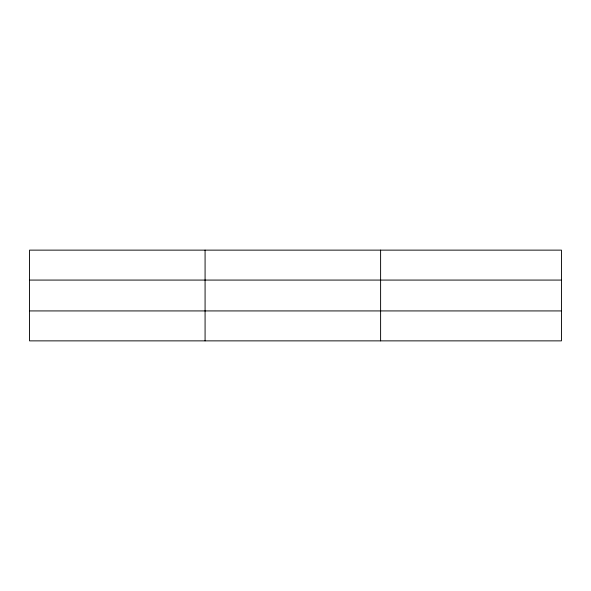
<?xml version="1.0" encoding="UTF-8"?>
<svg xmlns="http://www.w3.org/2000/svg" width="591" height="591" viewBox="0 0 591 591"><rect width="100%" height="100%" fill="white"/><g stroke="black" fill="none" stroke-linecap="round" stroke-linejoin="round"><path stroke-width="0.89" d="M205.077 250.133L205.077 340.867M380.604 250.133L380.604 340.867M561.45 280.075L561.45 250.133L29.55 250.133L29.55 340.867L561.45 340.867L561.45 280.075L29.55 280.075M29.55 310.925L561.45 310.925"/></g></svg>
